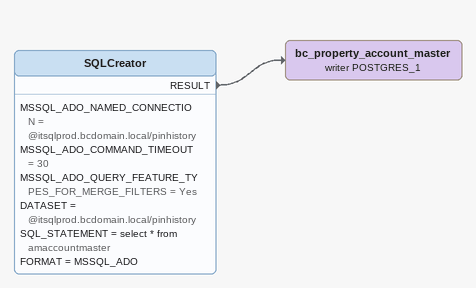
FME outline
SQLCreator
    MSSQL_ADO_NAMED_CONNECTION = @itsqlprod.bcdomain.local/pinhistory
    MSSQL_ADO_COMMAND_TIMEOUT = 30
    MSSQL_ADO_QUERY_FEATURE_TYPES_FOR_MERGE_FILTERS = Yes
    DATASET = @itsqlprod.bcdomain.local/pinhistory
    SQL_STATEMENT = select * from amaccountmaster
    FORMAT = MSSQL_ADO
    RESULT -> bc_property_account_master (writer POSTGRES_1)
bc_property_account_master (writer POSTGRES_1)
